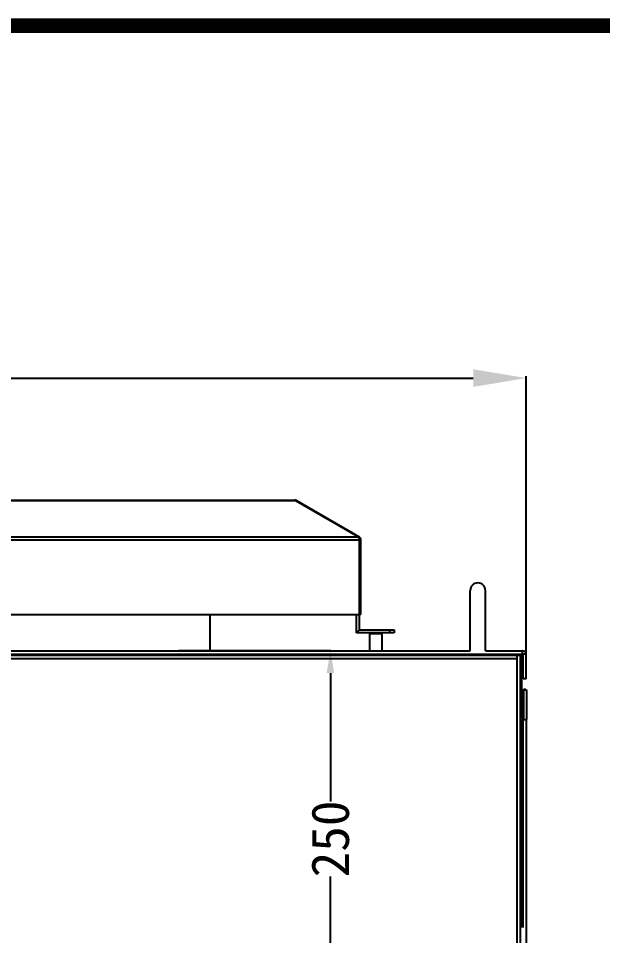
# Model space of a CAD drawing. Extents: x 79822 to 122366, y -56021 to -28815.
# Drawn here: x 82404 to 82791, y -43253 to -42644 of the extents above; entities that cross this region are included whole.
import ezdxf
from ezdxf.enums import TextEntityAlignment as Align

# ---------------------------------------------------------------- set-up
doc = ezdxf.new("R2010")
doc.units = 0
doc.header["$LTSCALE"] = 100
doc.header["$MEASUREMENT"] = 0
doc.layers.add('t', color=1, linetype='Continuous')
doc.layers.add('细实线', color=7, linetype='Continuous', lineweight=20)
doc.styles.get("Standard").update_dxf_attribs({"font": ''})
doc.styles.get('Standard').set_extended_font_data('SimSun')
doc.dimstyles.new('ISO-25', dxfattribs={"dimtxt": 35, "dimasz": 35, "dimexe": 1.25, "dimexo": 0.625, "dimtad": 1, "dimtoh": 1, "dimdec": 0, "dimtxsty": 'Standard', "dimcen": 2.5, "dimadec": 0, "dimazin": 0, "dimtfac": 1, "dimtdec": 0, "dimtmove": 0, "dimatfit": 3, "dimfxl": 0, "dimarcsym": 0})
doc.dimstyles.new('STANDARD$0', dxfattribs={"dimtxt": 25, "dimasz": 15, "dimexe": 0.18, "dimexo": 0.0625, "dimgap": 0.09, "dimtad": 0, "dimdec": 0, "dimzin": 0, "dimdsep": 46, "dimtxsty": 'Standard', "dimcen": 0.09, "dimadec": 0, "dimazin": 0, "dimtfac": 1, "dimtdec": 0, "dimtofl": 0, "dimtmove": 0, "dimatfit": 3, "dimfxl": 0, "dimtolj": 1, "dimtzin": 0, "dimarcsym": 0})

# ---------------------------------------------------------------- blocks, each defined once
blk = doc.blocks.new('*D105')
at = {"color": 0, "lineweight": -2}
for p, q in [((81941.85, -43062.97), (81941.85, -42881.39)), ((81976.85, -42882.64), (82705.61, -42882.64)), ((82740.61, -43065.27), (82740.61, -42881.39))]:
    blk.add_line(p, q, dxfattribs=at)
at = {"color": 0}
for points in [[(81976.85, -42876.81), (81976.85, -42888.48), (81941.85, -42882.64)], [(82705.61, -42888.48), (82705.61, -42876.81), (82740.61, -42882.64)]]:
    blk.add_solid(points, dxfattribs=at)
at = {"layer": 'Defpoints', "color": 0}
for p in [(82740.61, -42882.64), (81941.85, -43063.6), (82740.61, -43065.9)]:
    blk.add_point(p, dxfattribs=at)
at = {"color": 0, "insert": (82341.23, -42864.52), "char_height": 35, "attachment_point": 5}
blk.add_mtext('799', dxfattribs=at)
blk = doc.blocks.new('*D100')
at = {"layer": 'Defpoints', "color": 0}
for p in [(82510, -43063.43), (82610.87, -43063.43), (82510, -43313.43)]:
    blk.add_point(p, dxfattribs=at)
at = {"layer": '细实线', "color": 0, "lineweight": -2}
for p, q in [((82510.06, -43063.43), (82611.05, -43063.43)), ((82610.87, -43078.43), (82610.87, -43163.48)), ((82610.87, -43298.43), (82610.87, -43213.39)), ((82510.06, -43313.43), (82611.05, -43313.43))]:
    blk.add_line(p, q, dxfattribs=at)
at = {"layer": '细实线', "color": 0}
for points in [[(82613.37, -43078.43), (82608.37, -43078.43), (82610.87, -43063.43)], [(82608.37, -43298.43), (82613.37, -43298.43), (82610.87, -43313.43)]]:
    blk.add_solid(points, dxfattribs=at)
at = {"layer": '细实线', "color": 0, "insert": (82610.87, -43188.43), "char_height": 25, "attachment_point": 5, "rotation": 90}
blk.add_mtext('\\A1;250', dxfattribs=at)
blk = doc.blocks.new('图框')
at = {"layer": 't', "color": 7, "const_width": 9.62}
blk.add_lwpolyline([(4115.64, -3151.58), (4115.64, 0), (0, 0), (0, -3151.58)], close=True, dxfattribs=at)
at = {"color": 7, "flags": 8}
for tag, p, height in [('DWG.NAME:', (1381.64, -2910.38), 25), ('PROJECTNAME:', (3125.48, -2912.81), 24), ('PROJECTNAME：', (3339.11, -2913.11), 25), ('DWG.NO.:', (3128.19, -3030.4), 24), ('图纸编号', (3315.36, -3052.4), 24), ('FILENO.:', (3128.67, -3106.1), 24), ('文档号', (3317.73, -3124.13), 24)]:
    blk.add_attdef(tag, p, '', height=height, dxfattribs=at)
for tag, p in [('图纸名称:', (1377.81, -2965.92)), ('项目名称：', (3121.56, -2984.31)), ('项目名称：', (3325.04, -2984.31))]:
    blk.add_attdef(tag, text='', height=25, dxfattribs=at).set_placement(p, align=Align.BOTTOM_LEFT)
for tag, height, p in [('RENLIU', 24, (698.19, -2950.38)), ('SHUFENWANG', 24, (885.79, -2950.38)), ('FANGHOU', 24, (1069.73, -2950.38)), ('DANDANLI', 24, (1250.02, -2950.38)), ('A', 23, (59.9, -2974.88)), ('设计时间', 23, (213.87, -2974.88)), ('刘仁', 23, (698.19, -3002.19)), ('王姝芬', 23, (885.79, -3002.19)), ('侯方', 23, (1069.73, -3002.19)), ('李丹丹', 23, (1250.02, -3002.19)), ('#10STATIONONTROLCABINETCOVER', 30, (1777.9, -3017.18)), ('PAGEXOFX', 24, (3953.71, -3039.08)), ('REV.', 24, (59.38, -3063.05)), ('DATE', 24, (208.91, -3063.05)), ('DESCRIPTION', 24, (451.72, -3063.05)), ('PREPARED', 24, (698.19, -3063.05)), ('CHECKED', 24, (885.79, -3063.05)), ('SIGNED', 24, (1069.73, -3063.05)), ('APPROVED', 24, (1250.02, -3063.05)), ('图纸名称', 30, (1777.9, -3094.7)), ('第几页共几页', 24, (3953.71, -3114.08))]:
    blk.add_attdef(tag, text='', height=height, dxfattribs=at).set_placement(p, align=Align.MIDDLE)
at = {"color": 7, "width": 0.8, "flags": 8}
blk.add_attdef('HANGZHOUHOLLYSYSAUTOMATIONCO.,LTD.', text='', height=24, dxfattribs=at).set_placement((2770.08, -3045.71), align=Align.MIDDLE)

msp = doc.modelspace()

# ---------------------------------------------------------------- linework, layer by layer
at = {"color": 7, "linetype": 'Continuous'}
for p, q in [((82094.4, -42963.89), (82587.82, -42963.89)), ((82095, -42963.6), (82587.22, -42963.6)), ((82587.82, -42963.89), (82629.51, -42987.96)), ((82588.32, -42963.89), (82588.19, -42964.11)), ((82588.32, -42963.89), (82630.01, -42987.96)), ((82052.71, -42987.96), (82629.51, -42987.96)), ((82630.01, -42987.96), (82629.72, -42988.47)), ((82052.11, -42989.87), (82630.11, -42989.87)), ((82630.11, -43039.6), (82630.11, -42989.87)), ((82631.11, -42989.87), (82630.11, -42989.87)), ((82631.11, -43039.6), (82631.11, -42989.87)), ((82703.61, -43063.6), (82703.61, -43023.6)), ((82713.61, -43063.6), (82713.61, -43023.6)), ((82052.11, -43039.6), (82630.11, -43039.6)), ((82531.11, -43063.6), (82531.11, -43039.6)), ((82628.11, -43051.6), (82628.11, -43039.6)), ((82630.11, -43049.6), (82630.11, -43039.6)), ((82631.11, -43039.6), (82630.11, -43039.6)), ((82628.11, -43051.6), (82630.11, -43049.6)), ((82653.11, -43051.6), (82628.11, -43051.6)), ((82630.11, -43049.6), (82653.11, -43049.6)), ((82637.61, -43051.6), (82637.11, -43052.1)), ((82637.11, -43063.6), (82637.11, -43052.1)), ((82637.11, -43052.1), (82645.11, -43052.1)), ((82644.61, -43051.6), (82645.11, -43052.1)), ((82645.11, -43063.6), (82645.11, -43052.1)), ((82650.11, -43049.6), (82650.11, -43051.6)), ((82653.11, -43049.6), (82653.11, -43051.6)), ((81943.91, -43065.9), (82738.31, -43065.9)), ((81944.91, -43066.6), (82736.91, -43066.6)), ((81979.21, -43063.6), (82703.61, -43063.6)), ((82713.61, -43063.6), (82738.31, -43063.6)), ((82734.61, -45041.6), (82734.61, -43066.6)), ((82736.91, -45041.6), (82736.91, -43066.6)), ((82738.31, -43082.1), (82738.31, -43063.6)), ((82738.61, -43082.1), (82738.61, -43065.9)), ((82740.61, -43065.9), (82738.61, -43065.9)), ((82740.61, -43082.1), (82740.61, -43065.9)), ((82734.61, -43068.9), (81947.21, -43068.9)), ((82738.31, -43082.1), (82736.91, -43082.1)), ((82737.91, -43106.7), (82737.91, -43082.1)), ((82740.61, -43082.1), (82738.61, -43082.1)), ((82738.51, -43106.2), (82738.51, -43090.3)), ((82738.51, -43090.3), (82738.91, -43090.3)), ((82738.91, -43089.6), (82738.91, -43109.1)), ((82738.91, -43089.6), (82740.91, -43089.6)), ((82740.91, -43089.6), (82740.91, -43109.1)), ((82736.91, -43106.7), (82738.01, -43106.7)), ((82738.91, -43107.9), (82736.91, -43107.9)), ((82736.91, -43109.1), (82738.01, -43109.1)), ((82738.01, -43106.7), (82738.01, -43107.9)), ((82738.01, -43247.1), (82738.01, -43109.1)), ((82738.51, -43109.1), (82738.01, -43109.1)), ((82738.51, -43106.2), (82738.91, -43106.2)), ((82738.51, -43109.1), (82738.51, -43247.1)), ((82738.51, -43109.1), (82740.91, -43109.1)), ((82740.91, -45021.1), (82740.91, -43109.1))]:
    msp.add_line(p, q, dxfattribs=at)
for centre, radius, start, end in [((82587.22, -42965.8), 2.2, 60, 90), ((82628.91, -42989.87), 2.2, 0, 60), ((82602.83, -42996.62), 28.1, 15.01102, 15.48387), ((82708.61, -43023.6), 5, 0, 180), ((82738.31, -43065.9), 2.3, 0, 90), ((82738.31, -43065.9), 0.3, 0, 90), ((82739.71, -43090.3), 1.2, 32.72727, 180), ((82738.01, -43106.2), 0.5, 270, 0), ((82738.01, -43106.2), 1.7, 270, 302.25947)]:
    msp.add_arc(centre, radius, start, end, dxfattribs=at)
for points, start_tangent, end_tangent in [([(82587.42, -42963.63), (82587.22, -42963.6)], (-0.949224, 0.3146), (-1, 0)), ([(82587.62, -42963.73), (82587.42, -42963.63)], (-0.835895, 0.548889), (-0.949224, 0.3146)), ([(82587.82, -42963.89), (82587.62, -42963.73)], (-0.721412, 0.692506), (-0.835895, 0.548889)), ([(82629.51, -42987.96), (82629.71, -42988.46)], (0.461961, -0.8869), (0.319262, -0.947666)), ([(82629.71, -42988.46), (82629.91, -42989.12)], (0.319262, -0.947666), (0.267211, -0.963638)), ([(82629.97, -42989.34), (82630.11, -42989.87)], (0.259249, -0.96581), (0.252028, -0.96772))]:
    msp.add_spline(points, degree=3, dxfattribs=dict(at, start_tangent=start_tangent, end_tangent=end_tangent))

# ---------------------------------------------------------------- block references
at = {"color": 1}
msp.add_blockref('图框', (81531.29, -42648.76), dxfattribs=at)

# ---------------------------------------------------------------- dimensions: what is measured, and where the dimension line sits
at = {"color": 3}
dim = msp.add_linear_dim(base=(82740.61, -42882.64), p1=(81941.85, -43063.6), p2=(82740.61, -43065.9), dimstyle='ISO-25', dxfattribs=at)
dim.commit()
dim.dimension.update_dxf_attribs({"geometry": '*D105', "text_midpoint": (82341.23, -42864.52)})
at = {"layer": '细实线', "color": 3}
dim = msp.add_linear_dim(base=(82610.87, -43063.43), p1=(82510, -43313.43), p2=(82510, -43063.43), angle=90, dimstyle='STANDARD$0', dxfattribs=at)
dim.commit()
dim.dimension.update_dxf_attribs({"geometry": '*D100', "text_midpoint": (82610.87, -43188.43)})

doc.saveas('drawing.dxf')
